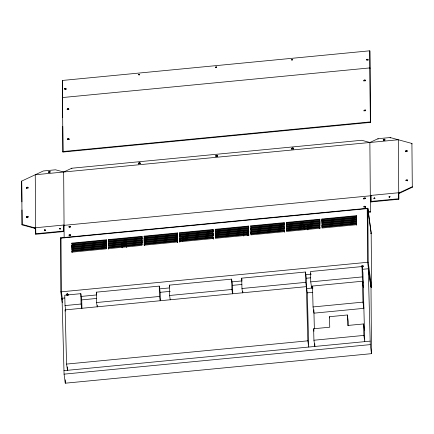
<?xml version="1.0" encoding="UTF-8"?>
<svg xmlns="http://www.w3.org/2000/svg" width="434" height="434" viewBox="0 0 434 434"><rect width="100%" height="100%" fill="white"/><g stroke="black" fill="none" stroke-linecap="round" stroke-linejoin="round"><path stroke-width="0.65" d="M67.151 109.118L68.431 108.587L68.86 108.956L68.436 109.406L67.151 109.118L67.221 109.623L67.644 109.173L68.93 109.46M68.718 139.064L67.444 139.596L67.796 138.641L68.648 138.56L69.147 139.433L68.648 138.56M69.082 138.923L67.802 139.46L67.373 139.092M138.663 74.393L138.663 74.8L139.303 74.534L138.663 74.393L138.728 74.898M48.592 171.967L49.867 171.435L50.295 171.804L49.872 172.255L48.592 171.967L48.657 172.472L49.937 171.94L49.867 171.435M44.604 229.808L44.604 230.28L45.342 229.971L44.604 229.808L44.675 230.785M44.425 230.573L45.163 230.264L45.169 230.742L45.098 230.232M59.534 229.119L59.713 228.349L60.207 228.3L60.521 229.022L60.207 228.3M60.451 228.517L59.469 228.609M215.747 67.677L215.888 66.945L216.533 67.091L216.599 67.596M216.533 67.091L215.676 67.172M291.762 59.632L291.767 60.038L292.407 59.773L291.762 59.632L291.832 60.136M365.102 80.496L363.828 81.028L364.18 80.068L365.032 79.986L365.531 80.86L365.032 79.986M365.466 80.355L364.186 80.887L363.757 80.518M363.98 110.491L365.254 109.959L365.683 110.328L365.26 110.778L363.98 110.491L364.045 111.001L365.325 110.464L365.754 110.833M383.217 139.705L383.716 140.578L383.217 139.705L383.645 139.254L384.497 139.173L384.996 140.046L384.497 139.173M383.287 140.209L384.567 139.677M383.651 140.073L384.925 139.536M373.983 198.799L374.157 198.012L374.651 197.969L374.965 198.701M374.895 198.181L373.913 198.273M389.021 196.835L390.009 196.743L389.021 196.835L389.092 197.34L389.83 197.036L389.759 196.526M66.782 294.42L67.471 293.997L68.246 294.279L68.344 294.984L67.661 295.408L66.879 295.125L66.782 293.747M66.879 295.125L66.874 294.453L67.655 294.735L68.339 294.312L68.344 294.984M361.706 266.698L361.701 266.026L362.482 266.308L363.166 265.885L363.171 266.557L362.488 266.981L361.706 266.698L361.609 265.993L362.298 265.57L363.074 265.852L363.171 266.557M35.637 227.747L35.702 228.251L34.796 228.338L22.085 224.877L21.7 181.087L43.351 170.969L55.514 169.797L63.662 172.016L71.773 168.229L361.723 140.274L369.871 142.493L377.981 138.706L390.144 137.535L411.915 143.459L411.98 143.969M370.94 195.929L370.332 195.989L370.262 195.484L399.595 192.653L412.229 186.75L412.3 187.26L399.665 193.163L398.754 193.249L398.797 199.255L370.983 201.935L370.869 195.425L370.983 201.935M65.887 88.899L64.406 89.046L64.406 88.574L65.143 88.265L65.881 88.427L65.952 89.409L65.881 88.427M65.952 88.937L64.471 89.078L64.406 88.574M26.431 187.39L27.906 187.249L27.982 188.231L27.977 187.754L26.501 187.9L26.431 187.39L26.501 188.372L26.436 187.862L27.174 188.031L27.912 187.721L27.906 187.249M366.426 59.453L367.907 59.306L367.972 59.816L366.497 59.957L366.426 59.453L366.432 59.925L367.907 59.783L367.978 60.288L367.907 59.306M138.674 163.01L139.526 162.652L140.383 162.842L140.383 163.39L139.531 163.748L138.679 163.553L138.674 163.01L138.744 164.063L138.739 163.515L139.591 163.162L140.448 163.352M26.648 216.691L28.123 216.55L28.194 217.054L26.713 217.201L26.648 216.691L26.718 217.673M26.648 217.163L27.391 217.331L28.129 217.022L28.123 216.55M215.904 155.562L216.756 155.209L217.608 155.399L217.678 155.904L216.821 155.714L215.969 156.066L215.904 155.562L215.975 156.614L215.904 156.11L216.761 156.3L217.613 155.942L217.608 155.399M69.022 226.581L70.498 226.439L70.503 226.911L69.765 227.221L69.028 227.053L69.022 226.581L69.093 227.085L70.568 226.944M69.082 234.935L70.563 234.794L70.628 235.299L69.152 235.445L69.082 234.935L69.087 235.407L69.831 235.575L70.563 235.266L70.563 234.794M291.778 148.249L292.63 147.891L293.482 148.081L293.558 149.133L293.552 148.591L292.695 148.395L291.843 148.754L291.849 149.301L291.778 148.249L291.784 148.791L292.635 148.981L293.487 148.629L293.482 148.081M405.801 150.815L407.282 150.669L407.287 151.146L406.549 151.45L405.806 151.287L405.801 150.815L405.877 151.792L405.871 151.32L406.609 151.01L407.352 151.178M406.018 180.115L407.499 179.969L407.564 180.479L406.088 180.62L406.018 180.115L406.023 180.587L407.499 180.446L407.569 180.951L407.499 179.969M363.849 198.154L365.33 198.012L365.395 198.517L364.658 198.354L363.92 198.663L363.92 199.135L363.849 198.154L363.855 198.626L364.593 198.794L365.33 198.484L365.33 198.012M365.395 206.844L363.914 206.991L363.909 206.519L364.647 206.21L365.39 206.372L365.461 207.354L365.39 206.372M365.455 206.882L363.98 207.023L363.909 206.519M62.371 80.453L369.817 50.805L369.882 51.315L370.408 122.41L62.963 152.052L62.371 80.453L62.713 117.625M62.897 151.542L370.338 121.9L369.817 50.805M22.02 224.373L34.725 227.834L64.058 225.007L64.123 225.512L63.516 225.571L63.559 231.577L35.745 234.262L35.246 174.756L398.293 139.753L398.797 199.255M60.272 228.81L59.778 228.859L59.713 228.349M35.68 233.752L63.494 231.072L63.451 225.067L63.516 225.571M370.913 201.43L398.727 198.75M62.246 302.563L60.803 291.87L60.38 237.875L367.826 208.233L371.238 233.465M60.407 238.206L367.826 208.57L371.173 233.297L371.634 287.465L368.222 262.228L367.826 208.233M368.358 211.765L370.381 211.57L370.452 212.074L368.428 212.269M71.898 243.111L106.379 239.785L106.449 240.295L71.963 243.615L71.898 243.111L71.908 244.402L106.39 241.076L106.455 241.586L106.379 239.785M108.625 241.375L108.549 239.579L141.945 236.356L142.021 238.157L141.945 236.356M177.522 234.219L144.121 237.441L144.115 236.15L177.511 232.928L177.587 234.723L177.511 232.928M213.089 230.79L179.687 234.013L179.681 232.722L213.078 229.499L213.154 231.295L213.078 229.499M248.655 227.362L215.253 230.579L215.248 229.288L248.644 226.071L248.72 227.866L248.644 226.071M250.814 225.859L284.21 222.642L284.281 223.147L250.879 226.369L250.814 225.859L250.819 227.15L284.221 223.933M319.777 219.213L319.787 220.505L286.386 223.722L286.38 222.43L319.777 219.213L319.853 221.009M321.947 219.002L322.023 220.797L321.947 219.002L356.428 215.676L356.504 217.477M142.016 236.866L108.614 240.083L108.549 239.579M177.582 233.432L144.18 236.655L144.115 236.15M213.148 230.004L179.747 233.226L179.681 232.722M248.715 226.575L215.313 229.798L215.248 229.288M319.847 219.718L286.445 222.94L286.38 222.43M322.012 219.506L356.493 216.186M108.554 240.87L141.956 237.648M321.952 220.293L356.433 216.967L356.428 215.676M71.908 245.047L106.395 241.722L106.46 242.232L71.979 245.552L71.99 246.843L71.908 245.047L71.979 245.552M141.961 238.293L141.967 239.584L108.571 242.807L108.56 241.516L141.961 238.293L142.037 240.089M144.126 238.087L177.528 234.865L177.593 235.369L144.197 238.591L144.207 239.883L144.126 238.087L144.197 238.591M179.692 234.653L213.094 231.436L213.159 231.94L179.763 235.163L179.774 236.454L179.692 234.653L179.763 235.163M215.259 231.224L248.66 228.007L248.725 228.512L215.329 231.734L215.34 233.025L215.259 231.224L215.329 231.734M250.825 227.796L284.227 224.579L284.292 225.083L250.895 228.306L250.906 229.597L250.825 227.796L250.895 228.306M286.473 226.168L286.391 224.367L319.793 221.15L319.869 222.946L319.793 221.15M356.439 217.613L356.45 218.904L321.968 222.23L321.957 220.939L356.439 217.613L356.509 218.123L322.028 221.443L322.039 222.734M142.026 238.798L108.63 242.02L108.56 241.516M319.858 221.655L286.462 224.877L286.391 224.367M71.919 246.338L106.401 243.013M144.137 239.378L177.533 236.156L177.528 234.865M179.703 235.944L213.099 232.727L213.094 231.436M215.269 232.516L248.666 229.298L248.66 228.007M250.836 229.087L284.232 225.87L284.227 224.579M286.402 225.658L319.798 222.441M106.406 243.658L106.417 244.95L71.935 248.275L71.925 246.984L106.406 243.658L106.476 244.168L71.995 247.488L72.001 248.78M108.652 245.248L108.576 243.452L141.972 240.23L142.054 242.026L141.972 240.23M177.549 238.092L144.153 241.315L144.142 240.024L177.539 236.801L177.62 238.597L177.539 236.801M213.116 234.664L179.719 237.881L179.709 236.59L213.105 233.373L213.186 235.168L213.105 233.373M248.682 231.235L215.286 234.452L215.275 233.161L248.671 229.944L248.753 231.74L248.671 229.944M250.841 229.732L284.237 226.515L284.308 227.02L250.906 230.242L250.841 229.732L250.852 231.024L284.248 227.807L284.319 228.311L284.237 226.515M319.804 223.087L319.815 224.378L286.418 227.595L286.407 226.304L319.804 223.087L319.885 224.883M356.466 220.841L321.985 224.166L321.974 222.875L356.455 219.55L356.531 221.351L356.455 219.55M142.043 240.734L108.641 243.957L108.576 243.452M144.218 241.819L144.207 240.528L177.609 237.306M213.175 233.877L179.774 237.1L179.709 236.59M248.742 230.449L215.34 233.671L215.275 233.161M319.874 223.591L286.473 226.814L286.407 226.304M356.526 220.06L322.039 223.38L321.974 222.875M108.587 244.743L141.983 241.521M71.941 248.921L106.422 245.595L106.493 246.105L72.006 249.425L71.941 248.921L71.946 250.212L106.433 246.886L106.498 247.396L106.422 245.595M141.989 242.167L141.999 243.458L108.598 246.68L108.592 245.389L141.989 242.167L142.064 243.962M177.555 238.738L177.566 240.029L144.164 243.252L144.153 241.96L177.555 238.738L177.631 240.534M179.719 238.526L213.121 235.309L213.186 235.814L179.79 239.036L179.801 240.327L179.719 238.526L179.79 239.036M215.286 235.098L248.687 231.881L248.753 232.385L215.356 235.608L215.367 236.899L215.286 235.098L215.356 235.608M250.852 231.669L284.254 228.452L284.319 228.957L250.923 232.179L250.933 233.47L250.852 231.669L250.923 232.179M286.418 228.241L319.82 225.024L319.885 225.528L286.489 228.745L286.418 228.241L286.5 230.036L286.429 229.532L319.831 226.315L319.82 225.024M356.471 221.486L356.477 222.778L321.995 226.103L321.985 224.812L356.471 221.486L356.536 221.996L322.055 225.317L322.066 226.608M142.059 242.671L108.657 245.894L108.592 245.389M177.625 239.242L144.224 242.465L144.153 241.96M179.73 239.818L213.132 236.601L213.121 235.309M215.297 236.389L248.698 233.172L248.687 231.881M250.863 232.96L284.265 229.743L284.254 228.452M106.438 247.532L106.444 248.823L71.963 252.149L71.952 250.857L106.438 247.532L106.504 248.042L72.022 251.362L72.033 252.653M108.603 247.326L142.005 244.103L142.07 244.608L108.674 247.83L108.603 247.326L108.684 249.121L108.614 248.617L142.01 245.394L142.005 244.103M177.577 241.966L144.18 245.183L144.169 243.897L177.571 240.675L177.647 242.47L177.571 240.675M213.143 238.537L179.747 241.754L179.736 240.463L213.132 237.246L213.213 239.042L213.132 237.246M248.709 235.109L215.313 238.326L215.302 237.035L248.698 233.817L248.78 235.613L248.698 233.817M250.868 233.606L284.265 230.389L284.335 230.893L250.939 234.116L250.868 233.606L250.879 234.897L284.275 231.68L284.346 232.185L284.265 230.389M319.831 226.955L319.842 228.246L286.445 231.468L286.435 230.177L319.831 226.955L319.912 228.756M322.001 226.749L356.482 223.423L356.553 223.928L322.071 227.253L322.001 226.749L322.012 228.04L356.493 224.714L356.482 223.423M144.251 245.693L144.24 244.402L177.636 241.179M179.812 242.264L179.806 240.973L213.202 237.751M248.769 234.322L215.373 237.544L215.302 237.035M319.901 227.465L286.505 230.682L286.435 230.177M370.565 233.356L371.173 233.297M60.803 291.87L368.222 262.228M81.945 308.297L81.722 299.889L80.816 293.672L64.758 295.218L65.029 305.569L65.664 309.919M97.211 306.876L96.576 302.525L96.305 292.18L159.262 286.109L160.168 292.326L160.39 300.735M170.242 299.834L169.607 295.483L169.331 285.138L231.631 279.127L232.543 285.35L232.765 293.753M242.595 292.863L241.96 288.507L241.689 278.161L305.449 272.015L306.355 278.232L306.626 288.577L312.99 287.964M314.764 343.755L314.834 346.457L313.928 340.234L313.625 328.755L329.753 327.203L329.477 316.701L347.314 314.981L347.596 325.478L363.551 323.943L363.855 335.422L364.761 341.639L362.938 272.774L362.032 266.557L310.473 271.527L310.744 281.878L311.65 288.095L311.601 286.152M362.195 269.33L368.265 268.749L371.005 287.525L371.493 353.667L65.284 383.195L64.064 374.146L62.057 298.272L64.758 298.012M80.946 296.449L96.457 294.952M159.18 288.908L169.298 287.932M232.027 281.883L242.139 280.906M305.541 274.793L310.939 274.272M81.722 299.889L96.538 298.462M160.168 292.326L170.242 291.355M232.543 285.35L241.922 284.444M306.355 278.232L310.749 277.809M65.029 305.569L81.087 304.017L80.816 293.672M96.576 302.525L159.538 296.455L159.262 286.109M169.607 295.483L231.908 289.478L231.631 279.127M241.96 288.507L305.72 282.36L305.449 272.015M310.744 281.878L362.309 276.903L362.032 266.557M67.395 366.914L67.482 370.305L66.576 364.083L65.143 309.898L306.393 286.641L307.299 292.858L308.731 347.043L307.825 340.826L306.393 286.641M362.423 281.237L362.97 302.129L363.882 308.346L313.956 313.164L313.05 306.946L312.496 286.049L362.423 281.237L363.329 287.454M307.299 292.858L312.795 292.326M367.289 209.134L367.224 208.624L367.614 262.288L370.961 287.02L371.569 286.961M313.05 306.946L362.97 302.129M66.576 364.083L307.825 340.826M313.928 340.234L363.855 335.422M63.972 370.641L370.18 341.119M64.064 374.146L370.273 344.623L368.265 268.749M362.309 276.903L363.215 283.125M363.551 323.943L364.457 330.16M347.314 314.981L348.225 321.198L348.345 325.793M329.477 316.701L329.656 317.943M310.744 273.393L310.923 274.635M312.496 286.049L312.675 287.297M313.625 328.755L313.988 331.245M305.72 282.36L306.626 288.577M241.689 278.161L241.96 280.028M231.908 289.478L232.543 293.829M169.331 285.138L169.515 286.38M159.538 296.455L160.173 300.805M96.305 292.18L96.576 294.04M81.087 304.017L81.722 308.373M65.143 309.898L65.328 311.145M62.057 298.272L62.257 299.612M406.539 150.506L406.609 151.01M406.756 179.806L406.826 180.311M399.595 192.653L399.665 193.163M398.683 192.745L398.754 193.249M390.144 137.535L390.209 138.039M384.502 139.992L384.573 140.497M383.645 139.254L383.71 139.759M389.265 196.575L389.336 197.079M370.012 68.409L369.942 67.905L62.496 97.547L62.567 98.051M367.164 59.143L367.235 59.648M377.981 138.706L378.047 139.211M370.338 121.9L370.408 122.41M364.18 80.068L364.251 80.578M365.254 109.959L365.325 110.464M364.403 110.041L364.468 110.551M374.651 197.969L374.721 198.49L374.227 198.539L374.157 198.012M370.338 196.325L370.267 195.821L64.058 225.344L64.129 225.848M364.587 197.844L364.658 198.354M364.647 206.21L364.717 206.714M356.493 224.714L356.564 225.219M370.273 344.623L371.493 353.667M321.957 220.939L322.028 221.443M321.985 224.812L322.055 225.317M292.19 59.588L292.261 60.098M292.63 147.891L292.695 148.395M216.316 66.907L216.387 67.411L215.958 67.454L215.888 66.945M217.613 155.942L217.684 156.452M216.756 155.209L216.821 155.714M179.736 240.463L179.806 240.973M139.303 74.534L139.368 75.044M139.086 74.35L139.157 74.86M139.526 162.652L139.591 163.162M144.142 240.024L144.207 240.528M144.169 243.897L144.24 244.402M68.431 108.587L68.496 109.091M65.143 88.265L65.209 88.769M67.574 108.668L67.644 109.173M67.796 138.641L67.867 139.146M71.773 168.229L71.843 168.734M69.76 226.271L69.831 226.781M71.925 246.984L71.995 247.488M69.82 234.626L69.89 235.136M71.952 250.857L72.022 251.362M69.831 235.575L69.896 236.08M63.494 231.072L63.559 231.577M60.38 237.875L60.586 239.546M49.872 172.255L49.943 172.759M49.015 171.517L49.08 172.021M62.279 298.25L61.411 291.811L61.015 238.152M45.093 229.76L45.163 230.264M34.725 227.834L34.796 228.338M27.168 187.087L27.233 187.591M27.385 216.382L27.45 216.892M27.391 217.331L27.461 217.835M21.7 181.087L21.917 201.881M313.863 309.795L314.373 329.026M242.78 291.491L242.818 292.787M97.395 305.509L97.433 306.805M411.915 143.459L412.3 187.26M369.871 142.493L370.452 212.074M370.956 286.684L370.961 287.02M370.891 286.174L370.891 286.511M362.482 266.308L362.488 266.981M307.836 225.197L307.869 229.939M307.684 224.736L307.706 227.443M304.283 225.539L304.31 229.602M304.131 225.078L304.153 227.785M284.21 222.642L284.286 224.438M247.885 230.98L247.917 235.716M247.733 230.514L247.771 235.255M243.762 231.376L243.772 233.405M243.783 234.761L243.794 236.112M243.61 230.915L243.642 235.651M187.211 236.351L187.233 239.058M182.822 237.252L182.85 241.315M182.671 236.79L182.692 239.497M126.424 242.687L126.435 244.722M126.446 246.073L126.457 247.429M126.272 242.226L126.31 246.962M122.182 243.1L122.198 245.129M122.209 246.485L122.22 247.836M122.035 242.633L122.068 247.375M106.395 241.722L106.471 243.523M67.655 294.735L67.661 295.408M67.465 293.324L67.471 293.997M63.662 172.016L64.151 237.81M65.263 379.815L65.284 383.195M62.773 126.402L62.963 152.052M35.702 228.251L35.745 234.262M21.977 209.996L22.085 224.877"/></g></svg>
